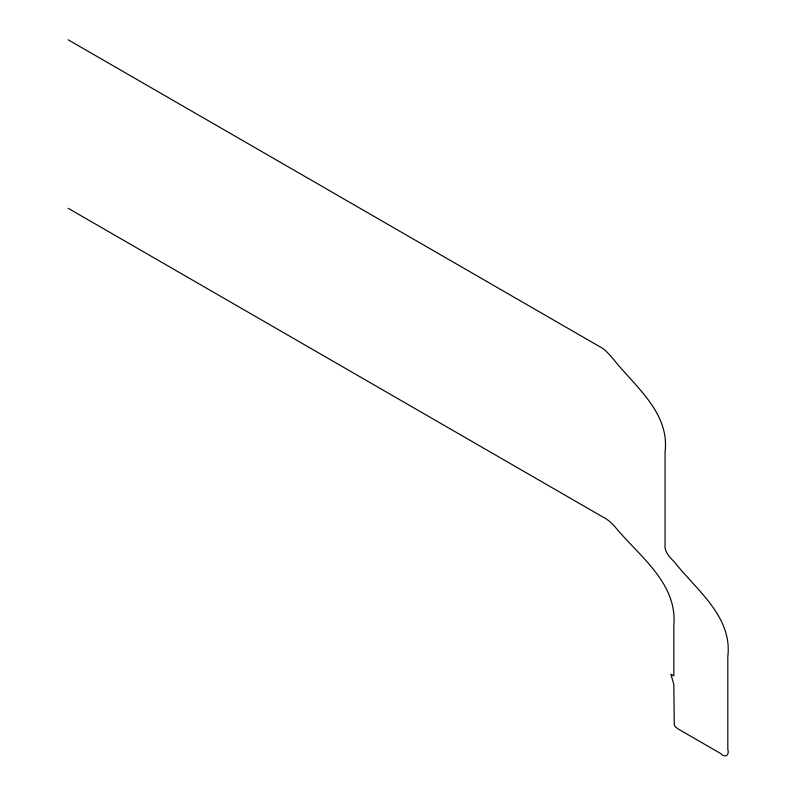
<?xml version="1.0" encoding="UTF-8"?>
<svg xmlns="http://www.w3.org/2000/svg" width="796" height="796" viewBox="0 0 796 796"><rect width="100%" height="100%" fill="white"/><g stroke="black" fill="none" stroke-linecap="round" stroke-linejoin="round"><path stroke-width="1.19" d="M68.187 39.8L598.97 346.24C605.099 349.116 609.318 354.509 613.646 359.493C635.278 386.647 669.814 412.865 665.058 451.8L665.058 544.484C664.093 552.026 669.933 557.309 674.59 562.225C696.56 590.144 732.539 616.621 727.813 656.541L727.813 749.225C729.683 755.603 725.106 758.25 720.509 753.434L678.292 729.037L675.386 726.847L674.282 724.927L673.814 684.351L670.889 674.232L673.814 675.923L673.814 625.367C677.595 583.189 639.238 556.155 615.348 527.25C611.736 522.882 607.408 519.191 602.303 516.684L68.187 208.313"/></g></svg>
